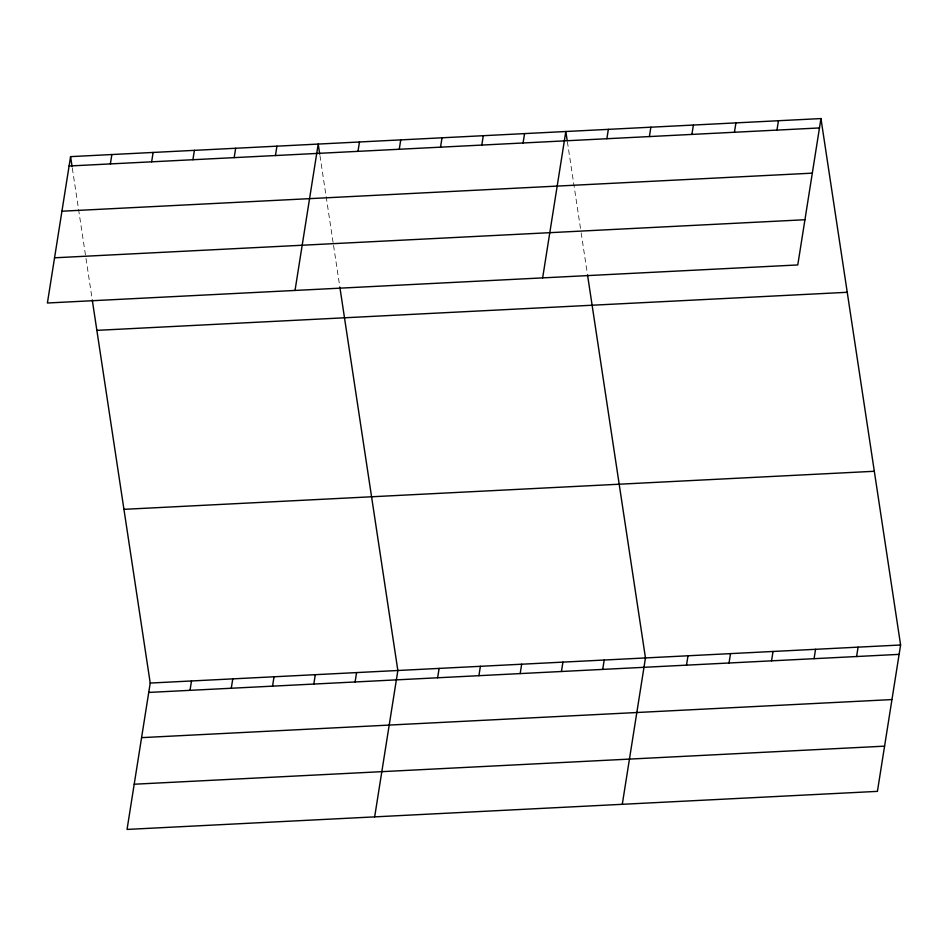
<?xml version="1.0" encoding="UTF-8"?>
<svg xmlns="http://www.w3.org/2000/svg" width="948" height="948" viewBox="0 0 948 948"><rect width="100%" height="100%" fill="white"/><g stroke="black" fill="none" stroke-linecap="round" stroke-linejoin="round"><path stroke-width="0.71" stroke-dasharray="4.74 3.56" d="M567.366 141.643L580.946 231.395M581.16 232.841L587.298 273.38M319.962 155.65L333.317 243.956M333.542 245.402L339.894 287.386M72.332 168.211L92.051 298.502"/><path stroke-width="1.42" d="M70.579 156.633L47.4 303.005L797.778 264.942L820.956 118.571L70.579 156.633L72.119 166.765M110.371 163.909L111.852 154.536M151.644 161.812L153.126 152.438M192.906 159.726L194.399 150.353M92.264 299.947L150.222 683.058L127.044 829.429L877.421 791.367L900.6 644.995L820.956 118.571M234.18 157.629L235.661 148.255M190.015 690.334L191.496 680.96M275.453 155.531L276.935 146.158M231.276 688.248L232.77 678.875M295.029 290.444L318.208 144.072L319.737 154.204M272.55 686.151L274.031 676.777M357.989 151.348L359.482 141.975M313.824 684.053L315.305 674.68M399.262 149.251L400.743 139.877M355.097 681.968L356.578 672.594M440.536 147.165L442.017 137.792M374.661 816.868L397.852 670.497L339.894 287.386M481.809 145.068L483.29 135.694M437.632 677.773L439.114 668.399M523.071 142.97L524.564 133.597M478.906 675.687L480.387 666.314M542.647 277.882L565.826 131.511L567.141 140.197M520.179 673.59L521.661 664.216M606.862 138.728L608.355 129.355M561.441 671.492L562.934 662.119M649.392 136.571L650.873 127.198M602.715 669.407L604.196 660.033M691.91 134.415L693.391 125.041M622.291 804.307L645.47 657.936L587.511 274.825M734.427 132.258L735.921 122.885M686.506 665.152L687.999 655.779M776.957 130.101L778.438 120.728M729.036 662.996L730.517 653.622M771.554 660.839L773.035 651.466M814.071 658.682L815.553 649.309M856.589 656.526L858.082 647.152M69.097 166.007L819.475 127.944M61.94 211.214L812.317 173.152M54.557 257.797L804.935 219.735M96.862 330.354L847.239 292.292M123.939 509.337L874.317 471.274M150.222 683.058L900.6 644.995M148.741 692.431L899.119 654.369M141.584 737.639L891.95 699.577M134.201 784.221L884.579 746.159"/></g></svg>
